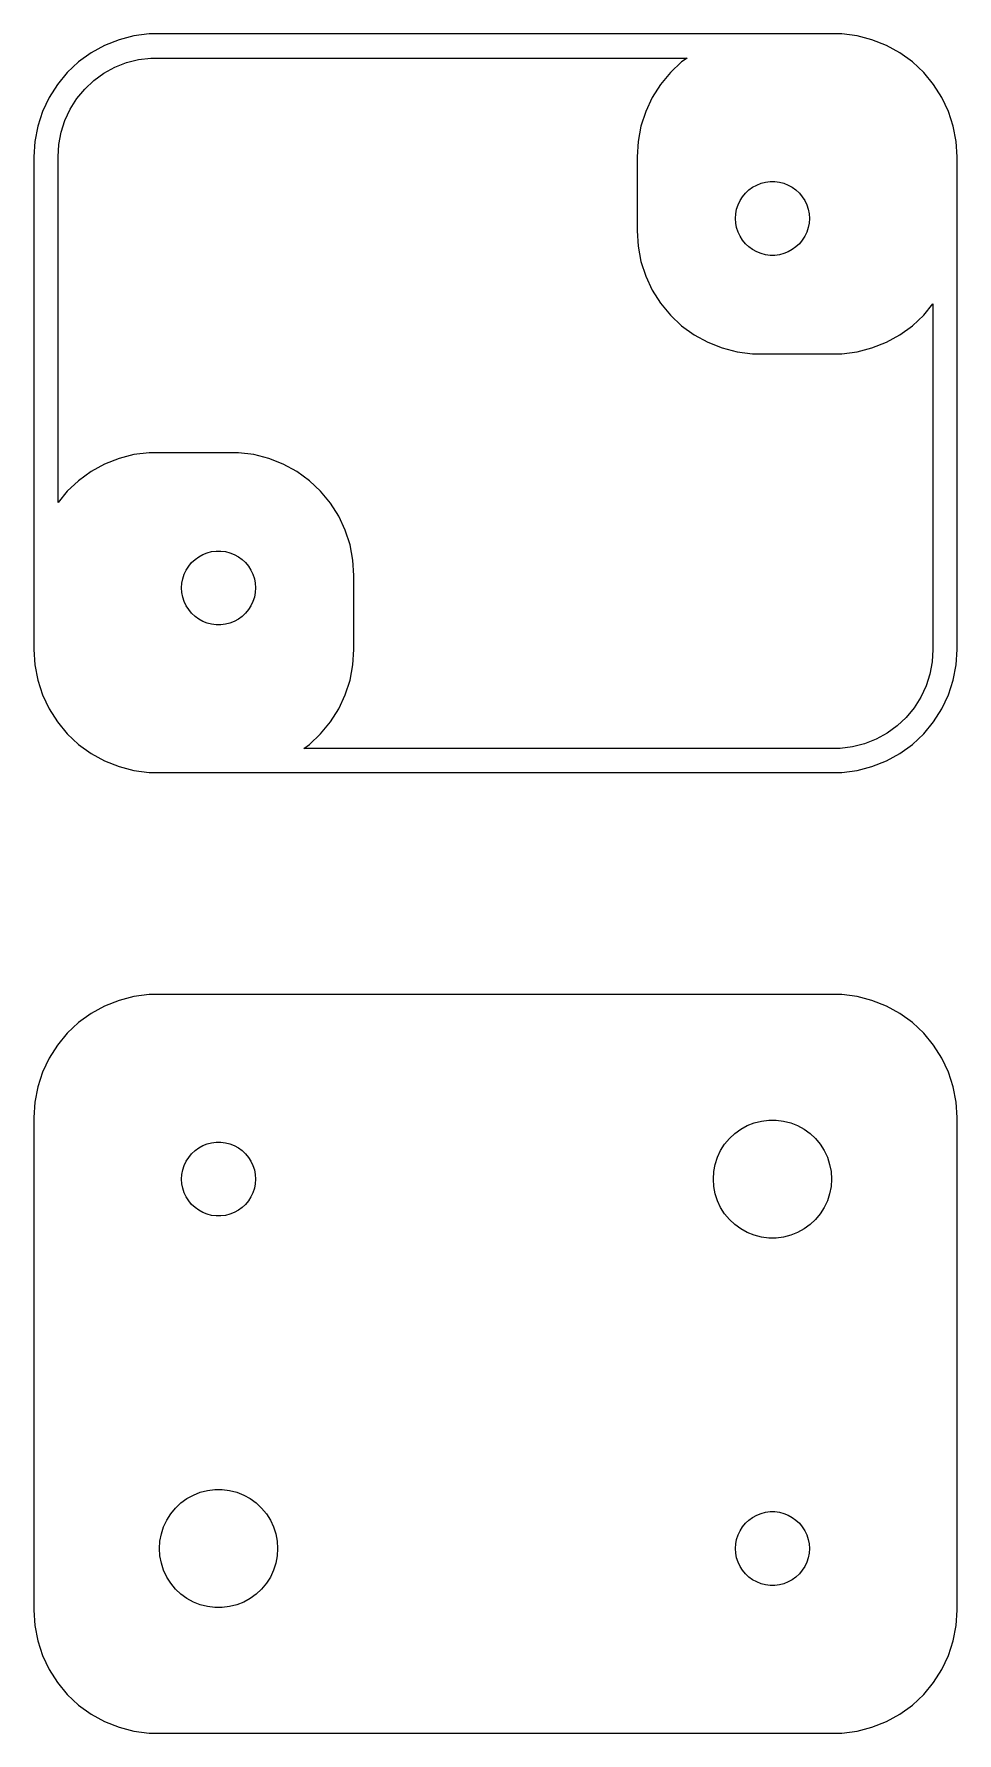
# Model space of a CAD drawing. Header units: metres. Extents: x -19 to 19, y 141 to 327.
# Drawn here: x -18.8 to 18.8, y 141 to 210 of the extents above; entities that cross this region are included whole.
import ezdxf

# ---------------------------------------------------------------- set-up
doc = ezdxf.new("R2010")
doc.units = ezdxf.units.M

msp = doc.modelspace()

# ---------------------------------------------------------------- linework, layer by layer
for p, q in [((-15.2951, 209.755), (-15.8789, 209.524)), ((-14.6869, 209.911), (-15.2951, 209.755)), ((-14.0639, 209.99), (-14.6869, 209.911)), ((14.0639, 209.99), (-14.0639, 209.99)), ((14.6869, 209.911), (14.0639, 209.99)), ((15.2951, 209.755), (14.6869, 209.911)), ((15.8789, 209.524), (15.2951, 209.755)), ((-16.4291, 209.222), (-16.9371, 208.853)), ((-15.8789, 209.524), (-16.4291, 209.222)), ((-14.5037, 208.951), (-14.0026, 209.014)), ((-14.0026, 209.014), (7.78568, 209.014)), ((7.78568, 209.014), (7.56287, 208.853)), ((16.4291, 209.222), (15.8789, 209.524)), ((16.9371, 208.853), (16.4291, 209.222)), ((-17.3948, 208.423), (-17.7951, 207.939)), ((-16.9371, 208.853), (-17.3948, 208.423)), ((-16.3139, 208.099), (-15.9053, 208.396)), ((-15.9053, 208.396), (-15.4626, 208.64)), ((-15.4626, 208.64), (-14.993, 208.826)), ((-14.993, 208.826), (-14.5037, 208.951)), ((7.10515, 208.423), (6.70491, 207.939)), ((7.56287, 208.853), (7.10515, 208.423)), ((17.3948, 208.423), (16.9371, 208.853)), ((17.7951, 207.939), (17.3948, 208.423)), ((-17.7951, 207.939), (-18.1315, 207.409)), ((-17.0042, 207.364), (-16.6822, 207.754)), ((-16.6822, 207.754), (-16.3139, 208.099)), ((6.70491, 207.939), (6.36845, 207.409)), ((18.1315, 207.409), (17.7951, 207.939)), ((-18.1315, 207.409), (-18.3989, 206.841)), ((-17.2748, 206.938), (-17.0042, 207.364)), ((6.36845, 207.409), (6.1011, 206.841)), ((18.3989, 206.841), (18.1315, 207.409)), ((-18.3989, 206.841), (-18.5929, 206.243)), ((-17.646, 206), (-17.4899, 206.481)), ((-17.4899, 206.481), (-17.2748, 206.938)), ((6.1011, 206.841), (5.90707, 206.243)), ((18.5929, 206.243), (18.3989, 206.841)), ((-18.7106, 205.627), (-18.75, 205)), ((-18.5929, 206.243), (-18.7106, 205.627)), ((-17.7407, 205.504), (-17.646, 206)), ((5.78941, 205.627), (5.75, 205)), ((5.90707, 206.243), (5.78941, 205.627)), ((18.7106, 205.627), (18.5929, 206.243)), ((18.75, 205), (18.7106, 205.627)), ((-18.75, 205), (-18.75, 185)), ((-17.7724, 205), (-17.7407, 205.504)), ((-17.7724, 190.966), (-17.7724, 205)), ((5.75, 205), (5.75, 202)), ((18.75, 185), (18.75, 205)), ((10.0365, 203.382), (10.1565, 203.527)), ((10.1565, 203.527), (10.2939, 203.656)), ((10.2939, 203.656), (10.4463, 203.766)), ((10.4463, 203.766), (10.6113, 203.857)), ((10.6113, 203.857), (10.7865, 203.927)), ((10.7865, 203.927), (10.9689, 203.973)), ((10.9689, 203.973), (11.1558, 203.997)), ((11.1558, 203.997), (11.3442, 203.997)), ((11.3442, 203.997), (11.5311, 203.973)), ((11.5311, 203.973), (11.7135, 203.927)), ((11.7135, 203.927), (11.8887, 203.857)), ((11.8887, 203.857), (12.0537, 203.766)), ((12.0537, 203.766), (12.2061, 203.656)), ((12.2061, 203.656), (12.3434, 203.527)), ((12.3434, 203.527), (12.4635, 203.382)), ((9.76183, 202.688), (9.79712, 202.873)), ((9.79712, 202.873), (9.85533, 203.052)), ((9.85533, 203.052), (9.93553, 203.223)), ((9.93553, 203.223), (10.0365, 203.382)), ((12.4635, 203.382), (12.5645, 203.223)), ((12.5645, 203.223), (12.6447, 203.052)), ((12.6447, 203.052), (12.7029, 202.873)), ((12.7029, 202.873), (12.7382, 202.688)), ((9.75, 202.5), (9.76183, 202.688)), ((9.76183, 202.312), (9.75, 202.5)), ((9.79712, 202.127), (9.76183, 202.312)), ((9.85533, 201.948), (9.79712, 202.127)), ((12.7029, 202.127), (12.6447, 201.948)), ((12.7382, 202.312), (12.7029, 202.127)), ((12.7382, 202.688), (12.75, 202.5)), ((12.75, 202.5), (12.7382, 202.312)), ((5.75, 202), (5.78941, 201.373)), ((9.93553, 201.777), (9.85533, 201.948)), ((10.0365, 201.618), (9.93553, 201.777)), ((10.1565, 201.473), (10.0365, 201.618)), ((10.2939, 201.344), (10.1565, 201.473)), ((12.3434, 201.473), (12.2061, 201.344)), ((12.4635, 201.618), (12.3434, 201.473)), ((12.5645, 201.777), (12.4635, 201.618)), ((12.6447, 201.948), (12.5645, 201.777)), ((5.78941, 201.373), (5.90707, 200.757)), ((5.90707, 200.757), (6.1011, 200.159)), ((10.4463, 201.234), (10.2939, 201.344)), ((10.6113, 201.143), (10.4463, 201.234)), ((10.7865, 201.073), (10.6113, 201.143)), ((10.9689, 201.027), (10.7865, 201.073)), ((11.1558, 201.003), (10.9689, 201.027)), ((11.3442, 201.003), (11.1558, 201.003)), ((11.5311, 201.027), (11.3442, 201.003)), ((11.7135, 201.073), (11.5311, 201.027)), ((11.8887, 201.143), (11.7135, 201.073)), ((12.0537, 201.234), (11.8887, 201.143)), ((12.2061, 201.344), (12.0537, 201.234)), ((6.1011, 200.159), (6.36845, 199.591)), ((6.36845, 199.591), (6.70491, 199.061)), ((6.70491, 199.061), (7.10515, 198.577)), ((17.3948, 198.577), (17.7724, 199.034)), ((17.7724, 199.034), (17.7724, 185)), ((7.10515, 198.577), (7.56287, 198.147)), ((7.56287, 198.147), (8.07086, 197.778)), ((16.4291, 197.778), (16.9371, 198.147)), ((16.9371, 198.147), (17.3948, 198.577)), ((8.07086, 197.778), (8.62109, 197.476)), ((8.62109, 197.476), (9.20491, 197.245)), ((15.2951, 197.245), (15.8789, 197.476)), ((15.8789, 197.476), (16.4291, 197.778)), ((9.20491, 197.245), (9.81308, 197.089)), ((9.81308, 197.089), (10.436, 197.01)), ((10.436, 197.01), (14.0639, 197.01)), ((14.0639, 197.01), (14.6869, 197.089)), ((14.6869, 197.089), (15.2951, 197.245)), ((-15.8789, 192.524), (-16.4291, 192.222)), ((-15.2951, 192.755), (-15.8789, 192.524)), ((-14.6869, 192.911), (-15.2951, 192.755)), ((-14.0639, 192.99), (-14.6869, 192.911)), ((-10.436, 192.99), (-14.0639, 192.99)), ((-9.81308, 192.911), (-10.436, 192.99)), ((-9.20491, 192.755), (-9.81308, 192.911)), ((-8.62109, 192.524), (-9.20491, 192.755)), ((-8.07086, 192.222), (-8.62109, 192.524)), ((-16.9371, 191.853), (-17.3948, 191.423)), ((-16.4291, 192.222), (-16.9371, 191.853)), ((-7.56287, 191.853), (-8.07086, 192.222)), ((-7.10515, 191.423), (-7.56287, 191.853)), ((-17.3948, 191.423), (-17.7724, 190.966)), ((-6.70491, 190.939), (-7.10515, 191.423)), ((-6.36845, 190.409), (-6.70491, 190.939)), ((-6.1011, 189.841), (-6.36845, 190.409)), ((-5.90707, 189.243), (-6.1011, 189.841)), ((-5.78941, 188.627), (-5.90707, 189.243)), ((-12.5645, 188.223), (-12.4635, 188.382)), ((-12.4635, 188.382), (-12.3434, 188.527)), ((-12.3434, 188.527), (-12.2061, 188.656)), ((-12.2061, 188.656), (-12.0537, 188.766)), ((-12.0537, 188.766), (-11.8887, 188.857)), ((-11.8887, 188.857), (-11.7135, 188.927)), ((-11.7135, 188.927), (-11.5311, 188.973)), ((-11.5311, 188.973), (-11.3442, 188.997)), ((-11.3442, 188.997), (-11.1558, 188.997)), ((-11.1558, 188.997), (-10.9689, 188.973)), ((-10.9689, 188.973), (-10.7865, 188.927)), ((-10.7865, 188.927), (-10.6113, 188.857)), ((-10.6113, 188.857), (-10.4463, 188.766)), ((-10.4463, 188.766), (-10.2939, 188.656)), ((-10.2939, 188.656), (-10.1565, 188.527)), ((-10.1565, 188.527), (-10.0365, 188.382)), ((-10.0365, 188.382), (-9.93553, 188.223)), ((-5.75, 188), (-5.78941, 188.627)), ((-12.75, 187.5), (-12.7382, 187.688)), ((-12.7382, 187.688), (-12.7029, 187.873)), ((-12.7029, 187.873), (-12.6447, 188.052)), ((-12.6447, 188.052), (-12.5645, 188.223)), ((-9.93553, 188.223), (-9.85533, 188.052)), ((-9.85533, 188.052), (-9.79712, 187.873)), ((-9.79712, 187.873), (-9.76183, 187.688)), ((-9.76183, 187.688), (-9.75, 187.5)), ((-5.75, 185), (-5.75, 188)), ((-12.7382, 187.312), (-12.75, 187.5)), ((-12.7029, 187.127), (-12.7382, 187.312)), ((-12.6447, 186.948), (-12.7029, 187.127)), ((-12.5645, 186.777), (-12.6447, 186.948)), ((-9.85533, 186.948), (-9.93553, 186.777)), ((-9.79712, 187.127), (-9.85533, 186.948)), ((-9.76183, 187.312), (-9.79712, 187.127)), ((-9.75, 187.5), (-9.76183, 187.312)), ((-12.4635, 186.618), (-12.5645, 186.777)), ((-12.3434, 186.473), (-12.4635, 186.618)), ((-12.2061, 186.344), (-12.3434, 186.473)), ((-12.0537, 186.234), (-12.2061, 186.344)), ((-10.2939, 186.344), (-10.4463, 186.234)), ((-10.1565, 186.473), (-10.2939, 186.344)), ((-10.0365, 186.618), (-10.1565, 186.473)), ((-9.93553, 186.777), (-10.0365, 186.618)), ((-11.8887, 186.143), (-12.0537, 186.234)), ((-11.7135, 186.073), (-11.8887, 186.143)), ((-11.5311, 186.027), (-11.7135, 186.073)), ((-11.3442, 186.003), (-11.5311, 186.027)), ((-11.1558, 186.003), (-11.3442, 186.003)), ((-10.9689, 186.027), (-11.1558, 186.003)), ((-10.7865, 186.073), (-10.9689, 186.027)), ((-10.6113, 186.143), (-10.7865, 186.073)), ((-10.4463, 186.234), (-10.6113, 186.143)), ((-18.75, 185), (-18.7106, 184.373)), ((-5.78941, 184.373), (-5.75, 185)), ((17.7724, 185), (17.7407, 184.496)), ((18.7106, 184.373), (18.75, 185)), ((-18.7106, 184.373), (-18.5929, 183.757)), ((-5.90707, 183.757), (-5.78941, 184.373)), ((17.7407, 184.496), (17.646, 184)), ((18.5929, 183.757), (18.7106, 184.373)), ((-18.5929, 183.757), (-18.3989, 183.159)), ((-6.1011, 183.159), (-5.90707, 183.757)), ((17.4899, 183.519), (17.2748, 183.062)), ((17.646, 184), (17.4899, 183.519)), ((18.3989, 183.159), (18.5929, 183.757)), ((-18.3989, 183.159), (-18.1315, 182.591)), ((-6.36845, 182.591), (-6.1011, 183.159)), ((17.2748, 183.062), (17.0042, 182.636)), ((18.1315, 182.591), (18.3989, 183.159)), ((-18.1315, 182.591), (-17.7951, 182.061)), ((-6.70491, 182.061), (-6.36845, 182.591)), ((16.6822, 182.246), (16.3139, 181.901)), ((17.0042, 182.636), (16.6822, 182.246)), ((17.7951, 182.061), (18.1315, 182.591)), ((-17.7951, 182.061), (-17.3948, 181.577)), ((-17.3948, 181.577), (-16.9371, 181.147)), ((-7.56287, 181.147), (-7.10515, 181.577)), ((-7.10515, 181.577), (-6.70491, 182.061)), ((15.9053, 181.604), (15.4626, 181.36)), ((16.3139, 181.901), (15.9053, 181.604)), ((16.9371, 181.147), (17.3948, 181.577)), ((17.3948, 181.577), (17.7951, 182.061)), ((-16.9371, 181.147), (-16.4291, 180.778)), ((-16.4291, 180.778), (-15.8789, 180.476)), ((-7.78568, 180.986), (-7.56287, 181.147)), ((14.0026, 180.986), (-7.78568, 180.986)), ((14.5037, 181.049), (14.0026, 180.986)), ((14.993, 181.174), (14.5037, 181.049)), ((15.4626, 181.36), (14.993, 181.174)), ((15.8789, 180.476), (16.4291, 180.778)), ((16.4291, 180.778), (16.9371, 181.147)), ((-15.8789, 180.476), (-15.2951, 180.245)), ((-15.2951, 180.245), (-14.6869, 180.089)), ((-14.6869, 180.089), (-14.0639, 180.01)), ((14.0639, 180.01), (14.6869, 180.089)), ((14.6869, 180.089), (15.2951, 180.245)), ((15.2951, 180.245), (15.8789, 180.476)), ((-14.0639, 180.01), (14.0639, 180.01)), ((-15.8789, 170.524), (-16.4291, 170.222)), ((-15.2951, 170.755), (-15.8789, 170.524)), ((-14.6869, 170.911), (-15.2951, 170.755)), ((-14.0639, 170.99), (-14.6869, 170.911)), ((14.0639, 170.99), (-14.0639, 170.99)), ((14.6869, 170.911), (14.0639, 170.99)), ((15.2951, 170.755), (14.6869, 170.911)), ((15.8789, 170.524), (15.2951, 170.755)), ((16.4291, 170.222), (15.8789, 170.524)), ((-16.9371, 169.853), (-17.3948, 169.423)), ((-16.4291, 170.222), (-16.9371, 169.853)), ((16.9371, 169.853), (16.4291, 170.222)), ((17.3948, 169.423), (16.9371, 169.853)), ((-17.3948, 169.423), (-17.7951, 168.939)), ((17.7951, 168.939), (17.3948, 169.423)), ((-18.1315, 168.409), (-18.3989, 167.841)), ((-17.7951, 168.939), (-18.1315, 168.409)), ((18.1315, 168.409), (17.7951, 168.939)), ((18.3989, 167.841), (18.1315, 168.409)), ((-18.3989, 167.841), (-18.5929, 167.243)), ((18.5929, 167.243), (18.3989, 167.841)), ((-18.5929, 167.243), (-18.7106, 166.627)), ((18.7106, 166.627), (18.5929, 167.243)), ((-18.7106, 166.627), (-18.75, 166)), ((18.75, 166), (18.7106, 166.627)), ((-18.75, 166), (-18.75, 146)), ((9.964, 165.526), (10.2281, 165.672)), ((10.2281, 165.672), (10.5083, 165.783)), ((10.5083, 165.783), (10.8003, 165.857)), ((10.8003, 165.857), (11.0993, 165.895)), ((11.0993, 165.895), (11.4007, 165.895)), ((11.4007, 165.895), (11.6997, 165.857)), ((11.6997, 165.857), (11.9916, 165.783)), ((11.9916, 165.783), (12.2719, 165.672)), ((12.2719, 165.672), (12.536, 165.526)), ((18.75, 146), (18.75, 166)), ((-11.8887, 164.857), (-11.7135, 164.927)), ((-11.7135, 164.927), (-11.5311, 164.973)), ((-11.5311, 164.973), (-11.3442, 164.997)), ((-11.3442, 164.997), (-11.1558, 164.997)), ((-11.1558, 164.997), (-10.9689, 164.973)), ((-10.9689, 164.973), (-10.7865, 164.927)), ((-10.7865, 164.927), (-10.6113, 164.857)), ((9.14685, 164.656), (9.30835, 164.911)), ((9.30835, 164.911), (9.50047, 165.143)), ((9.50047, 165.143), (9.72017, 165.349)), ((9.72017, 165.349), (9.964, 165.526)), ((12.536, 165.526), (12.7798, 165.349)), ((12.7798, 165.349), (12.9995, 165.143)), ((12.9995, 165.143), (13.1916, 164.911)), ((13.1916, 164.911), (13.3531, 164.656)), ((-12.6447, 164.052), (-12.5645, 164.223)), ((-12.5645, 164.223), (-12.4635, 164.382)), ((-12.4635, 164.382), (-12.3434, 164.527)), ((-12.3434, 164.527), (-12.2061, 164.656)), ((-12.2061, 164.656), (-12.0537, 164.766)), ((-12.0537, 164.766), (-11.8887, 164.857)), ((-10.6113, 164.857), (-10.4463, 164.766)), ((-10.4463, 164.766), (-10.2939, 164.656)), ((-10.2939, 164.656), (-10.1565, 164.527)), ((-10.1565, 164.527), (-10.0365, 164.382)), ((-10.0365, 164.382), (-9.93553, 164.223)), ((-9.93553, 164.223), (-9.85533, 164.052)), ((8.9254, 164.097), (9.01852, 164.383)), ((9.01852, 164.383), (9.14685, 164.656)), ((13.3531, 164.656), (13.4815, 164.383)), ((13.4815, 164.383), (13.5746, 164.097)), ((-12.75, 163.5), (-12.7382, 163.688)), ((-12.7382, 163.312), (-12.75, 163.5)), ((-12.7382, 163.688), (-12.7029, 163.873)), ((-12.7029, 163.873), (-12.6447, 164.052)), ((-9.85533, 164.052), (-9.79712, 163.873)), ((-9.79712, 163.873), (-9.76183, 163.688)), ((-9.76183, 163.688), (-9.75, 163.5)), ((-9.75, 163.5), (-9.76183, 163.312)), ((8.84999, 163.5), (8.86891, 163.801)), ((8.86891, 163.199), (8.84999, 163.5)), ((8.86891, 163.801), (8.9254, 164.097)), ((13.5746, 164.097), (13.6311, 163.801)), ((13.6311, 163.801), (13.65, 163.5)), ((13.65, 163.5), (13.6311, 163.199)), ((-12.7029, 163.127), (-12.7382, 163.312)), ((-12.6447, 162.948), (-12.7029, 163.127)), ((-12.5645, 162.777), (-12.6447, 162.948)), ((-9.85533, 162.948), (-9.93553, 162.777)), ((-9.79712, 163.127), (-9.85533, 162.948)), ((-9.76183, 163.312), (-9.79712, 163.127)), ((8.9254, 162.903), (8.86891, 163.199)), ((9.01852, 162.617), (8.9254, 162.903)), ((13.5746, 162.903), (13.4815, 162.617)), ((13.6311, 163.199), (13.5746, 162.903)), ((-12.4635, 162.618), (-12.5645, 162.777)), ((-12.3434, 162.473), (-12.4635, 162.618)), ((-12.2061, 162.344), (-12.3434, 162.473)), ((-12.0537, 162.234), (-12.2061, 162.344)), ((-11.8887, 162.143), (-12.0537, 162.234)), ((-11.7135, 162.073), (-11.8887, 162.143)), ((-10.6113, 162.143), (-10.7865, 162.073)), ((-10.4463, 162.234), (-10.6113, 162.143)), ((-10.2939, 162.344), (-10.4463, 162.234)), ((-10.1565, 162.473), (-10.2939, 162.344)), ((-10.0365, 162.618), (-10.1565, 162.473)), ((-9.93553, 162.777), (-10.0365, 162.618)), ((9.14685, 162.344), (9.01852, 162.617)), ((9.30835, 162.089), (9.14685, 162.344)), ((13.3531, 162.344), (13.1916, 162.089)), ((13.4815, 162.617), (13.3531, 162.344)), ((-11.5311, 162.027), (-11.7135, 162.073)), ((-11.3442, 162.003), (-11.5311, 162.027)), ((-11.1558, 162.003), (-11.3442, 162.003)), ((-10.9689, 162.027), (-11.1558, 162.003)), ((-10.7865, 162.073), (-10.9689, 162.027)), ((9.50047, 161.857), (9.30835, 162.089)), ((9.72017, 161.651), (9.50047, 161.857)), ((9.964, 161.474), (9.72017, 161.651)), ((10.2281, 161.328), (9.964, 161.474)), ((12.536, 161.474), (12.2719, 161.328)), ((12.7798, 161.651), (12.536, 161.474)), ((12.9995, 161.857), (12.7798, 161.651)), ((13.1916, 162.089), (12.9995, 161.857)), ((10.5083, 161.217), (10.2281, 161.328)), ((10.8003, 161.143), (10.5083, 161.217)), ((11.0993, 161.105), (10.8003, 161.143)), ((11.4007, 161.105), (11.0993, 161.105)), ((11.6997, 161.143), (11.4007, 161.105)), ((11.9916, 161.217), (11.6997, 161.143)), ((12.2719, 161.328), (11.9916, 161.217)), ((-12.7798, 150.349), (-12.536, 150.526)), ((-12.536, 150.526), (-12.2719, 150.672)), ((-12.2719, 150.672), (-11.9916, 150.783)), ((-11.9916, 150.783), (-11.6997, 150.857)), ((-11.6997, 150.857), (-11.4007, 150.895)), ((-11.4007, 150.895), (-11.0993, 150.895)), ((-11.0993, 150.895), (-10.8003, 150.857)), ((-10.8003, 150.857), (-10.5083, 150.783)), ((-10.5083, 150.783), (-10.2281, 150.672)), ((-10.2281, 150.672), (-9.964, 150.526)), ((-9.964, 150.526), (-9.72017, 150.349)), ((-13.3531, 149.656), (-13.1916, 149.911)), ((-13.1916, 149.911), (-12.9995, 150.143)), ((-12.9995, 150.143), (-12.7798, 150.349)), ((-9.72017, 150.349), (-9.50047, 150.143)), ((-9.50047, 150.143), (-9.30835, 149.911)), ((-9.30835, 149.911), (-9.14685, 149.656)), ((10.2939, 149.656), (10.4463, 149.766)), ((10.4463, 149.766), (10.6113, 149.857)), ((10.6113, 149.857), (10.7865, 149.927)), ((10.7865, 149.927), (10.9689, 149.973)), ((10.9689, 149.973), (11.1558, 149.997)), ((11.1558, 149.997), (11.3442, 149.997)), ((11.3442, 149.997), (11.5311, 149.973)), ((11.5311, 149.973), (11.7135, 149.927)), ((11.7135, 149.927), (11.8887, 149.857)), ((11.8887, 149.857), (12.0537, 149.766)), ((12.0537, 149.766), (12.2061, 149.656)), ((-13.6311, 148.801), (-13.5746, 149.097)), ((-13.5746, 149.097), (-13.4815, 149.383)), ((-13.4815, 149.383), (-13.3531, 149.656)), ((-9.14685, 149.656), (-9.01852, 149.383)), ((-9.01852, 149.383), (-8.9254, 149.097)), ((-8.9254, 149.097), (-8.86891, 148.801)), ((9.79712, 148.873), (9.85533, 149.052)), ((9.85533, 149.052), (9.93553, 149.223)), ((9.93553, 149.223), (10.0365, 149.382)), ((10.0365, 149.382), (10.1565, 149.527)), ((10.1565, 149.527), (10.2939, 149.656)), ((12.2061, 149.656), (12.3434, 149.527)), ((12.3434, 149.527), (12.4635, 149.382)), ((12.4635, 149.382), (12.5645, 149.223)), ((12.5645, 149.223), (12.6447, 149.052)), ((12.6447, 149.052), (12.7029, 148.873)), ((-13.65, 148.5), (-13.6311, 148.801)), ((-13.6311, 148.199), (-13.65, 148.5)), ((-8.86891, 148.801), (-8.84999, 148.5)), ((-8.84999, 148.5), (-8.86891, 148.199)), ((9.75, 148.5), (9.76183, 148.688)), ((9.76183, 148.312), (9.75, 148.5)), ((9.76183, 148.688), (9.79712, 148.873)), ((9.79712, 148.127), (9.76183, 148.312)), ((12.7029, 148.873), (12.7382, 148.688)), ((12.7382, 148.312), (12.7029, 148.127)), ((12.7382, 148.688), (12.75, 148.5)), ((12.75, 148.5), (12.7382, 148.312)), ((-13.5746, 147.903), (-13.6311, 148.199)), ((-13.4815, 147.617), (-13.5746, 147.903)), ((-8.9254, 147.903), (-9.01852, 147.617)), ((-8.86891, 148.199), (-8.9254, 147.903)), ((9.85533, 147.948), (9.79712, 148.127)), ((9.93553, 147.777), (9.85533, 147.948)), ((10.0365, 147.618), (9.93553, 147.777)), ((10.1565, 147.473), (10.0365, 147.618)), ((12.4635, 147.618), (12.3434, 147.473)), ((12.5645, 147.777), (12.4635, 147.618)), ((12.6447, 147.948), (12.5645, 147.777)), ((12.7029, 148.127), (12.6447, 147.948)), ((-13.3531, 147.344), (-13.4815, 147.617)), ((-13.1916, 147.089), (-13.3531, 147.344)), ((-12.9995, 146.857), (-13.1916, 147.089)), ((-9.30835, 147.089), (-9.50047, 146.857)), ((-9.14685, 147.344), (-9.30835, 147.089)), ((-9.01852, 147.617), (-9.14685, 147.344)), ((10.2939, 147.344), (10.1565, 147.473)), ((10.4463, 147.234), (10.2939, 147.344)), ((10.6113, 147.143), (10.4463, 147.234)), ((10.7865, 147.073), (10.6113, 147.143)), ((10.9689, 147.027), (10.7865, 147.073)), ((11.1558, 147.003), (10.9689, 147.027)), ((11.3442, 147.003), (11.1558, 147.003)), ((11.5311, 147.027), (11.3442, 147.003)), ((11.7135, 147.073), (11.5311, 147.027)), ((11.8887, 147.143), (11.7135, 147.073)), ((12.0537, 147.234), (11.8887, 147.143)), ((12.2061, 147.344), (12.0537, 147.234)), ((12.3434, 147.473), (12.2061, 147.344)), ((-12.7798, 146.651), (-12.9995, 146.857)), ((-12.536, 146.474), (-12.7798, 146.651)), ((-12.2719, 146.328), (-12.536, 146.474)), ((-11.9916, 146.217), (-12.2719, 146.328)), ((-10.2281, 146.328), (-10.5083, 146.217)), ((-9.964, 146.474), (-10.2281, 146.328)), ((-9.72017, 146.651), (-9.964, 146.474)), ((-9.50047, 146.857), (-9.72017, 146.651)), ((-18.75, 146), (-18.7106, 145.373)), ((-11.6997, 146.143), (-11.9916, 146.217)), ((-11.4007, 146.105), (-11.6997, 146.143)), ((-11.0993, 146.105), (-11.4007, 146.105)), ((-10.8003, 146.143), (-11.0993, 146.105)), ((-10.5083, 146.217), (-10.8003, 146.143)), ((18.7106, 145.373), (18.75, 146)), ((-18.7106, 145.373), (-18.5929, 144.757)), ((18.5929, 144.757), (18.7106, 145.373)), ((-18.5929, 144.757), (-18.3989, 144.159)), ((18.3989, 144.159), (18.5929, 144.757)), ((-18.3989, 144.159), (-18.1315, 143.591)), ((-18.1315, 143.591), (-17.7951, 143.061)), ((17.7951, 143.061), (18.1315, 143.591)), ((18.1315, 143.591), (18.3989, 144.159)), ((-17.7951, 143.061), (-17.3948, 142.577)), ((17.3948, 142.577), (17.7951, 143.061)), ((-17.3948, 142.577), (-16.9371, 142.147)), ((-16.9371, 142.147), (-16.4291, 141.778)), ((16.4291, 141.778), (16.9371, 142.147)), ((16.9371, 142.147), (17.3948, 142.577)), ((-16.4291, 141.778), (-15.8789, 141.476)), ((-15.8789, 141.476), (-15.2951, 141.245)), ((15.2951, 141.245), (15.8789, 141.476)), ((15.8789, 141.476), (16.4291, 141.778)), ((-15.2951, 141.245), (-14.6869, 141.089)), ((-14.6869, 141.089), (-14.0639, 141.01)), ((-14.0639, 141.01), (14.0639, 141.01)), ((14.0639, 141.01), (14.6869, 141.089)), ((14.6869, 141.089), (15.2951, 141.245))]:
    msp.add_line(p, q)

doc.saveas('drawing.dxf')
